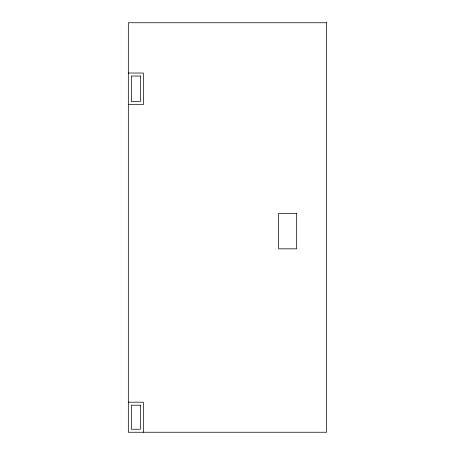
<?xml version="1.0" encoding="UTF-8"?>
<svg xmlns="http://www.w3.org/2000/svg" width="455" height="455" viewBox="0 0 455 455"><rect width="100%" height="100%" fill="white"/><g stroke="black" fill="none" stroke-linecap="round" stroke-linejoin="round"><path stroke-width="0.68" d="M128.327 73.028L143.353 73.028L143.353 104.582L128.327 104.582M128.327 402.197L143.353 402.197L143.353 432.25M326.673 22.75L128.327 22.75L128.327 432.25L326.673 432.25L326.673 22.75M140.35 76.036L131.336 76.036L131.336 101.579L140.35 101.579L140.35 76.036M296.62 213.372L278.591 213.372L278.591 248.834L296.62 248.834L296.62 213.372M140.35 405.206L131.336 405.206L131.336 429.247L140.35 429.247L140.35 405.206"/></g></svg>
